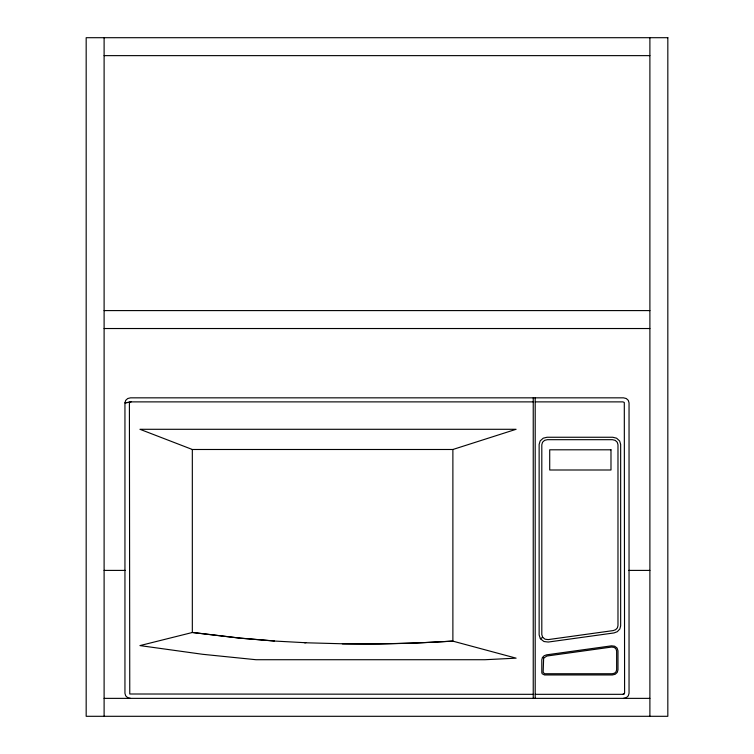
<?xml version="1.0" encoding="UTF-8"?>
<svg xmlns="http://www.w3.org/2000/svg" width="754" height="754" viewBox="0 0 754 754"><rect width="100%" height="100%" fill="white"/><g stroke="black" fill="none" stroke-linecap="round" stroke-linejoin="round"><path stroke-width="1.13" d="M533.238 401.882L131.102 401.882L129.763 402.212L129.405 403.428L129.763 694L533.238 694.321M535.199 694.321L622.889 694.321L624.303 693.746L624.595 692.785L624.303 402.457L622.889 401.882L535.199 401.882M540.364 638.723L543.954 641.522L548.243 642.05L613.973 632.936L617.272 631.711L619.816 629.024L620.655 625.877L620.655 444.417L619.628 440.949L616.574 438.187L612.757 437.254L547.027 437.254L543.21 438.187L540.156 440.949L539.138 444.417L539.138 634.962L540.364 638.723L542.701 637.356L545.095 639.213L548.224 639.599L613.247 630.58L615.669 629.684L617.366 627.894L617.978 625.594L617.978 444.728L617.234 442.212L615.189 440.355L612.408 439.686L547.376 439.686L544.595 440.355L542.56 442.212L541.806 444.728L541.806 634.614L542.701 637.356M622.889 694.321L624.303 693.746M452.881 449.488L516.104 429.29L139.942 429.29L192.327 449.488L452.881 449.488L452.881 641.041A1358.548 1358.548 0 0 1 342.674 643.784L304.418 642.738M623.473 698.364L626.263 697.686L628.299 695.838L629.043 693.312L629.043 402.89L628.299 400.365L626.263 398.517L623.473 397.839L130.517 397.839L127.728 398.517L125.692 400.365L124.947 402.89L124.947 693.312L125.692 695.838L127.728 697.686L130.517 698.364M131.102 401.882L124.947 402.89L129.763 402.212M104.109 55.636L649.891 55.636M104.109 310.591L649.891 310.591M104.109 328.527L649.891 328.527M104.109 570.401L125.277 570.401M628.723 570.401L649.891 570.401M104.109 698.364L649.891 698.364M342.354 643.822L379.121 643.916L415.888 643.011L452.881 641.145L516.104 658.157L484.954 659.722L256.058 659.722L202.619 654.293L139.942 645.594L192.327 632.502L239.781 638.148L274.013 641.013L305.813 642.738M274.352 640.966L240.111 638.101L192.327 632.427L192.327 449.488M649.891 37.7L649.891 716.3M535.199 397.839L535.199 698.364M533.238 397.839L533.238 698.364M104.109 37.7L104.109 716.3M542.418 657.535L541.806 659.835L541.806 672.53L542.164 673.746L544.482 674.953L612.408 674.953L615.189 674.274L617.234 672.427L617.978 669.901L617.978 650.815L617.083 648.072L614.689 646.216L611.569 645.829L546.537 654.849L544.124 655.744L542.418 657.535M543.643 658.11L543.144 672.38L544.661 673.746L612.229 673.746L614.501 673.199L616.037 671.814L616.64 669.75L616.64 651.004L615.914 648.77L614.124 647.375L611.579 647.055L546.895 656.027L543.643 658.11M667.827 37.7L86.173 37.7L86.173 716.3L667.827 716.3L667.827 37.7M610.985 449.799L549.713 449.799L549.713 469.996L610.985 469.996L610.985 449.799"/></g></svg>
